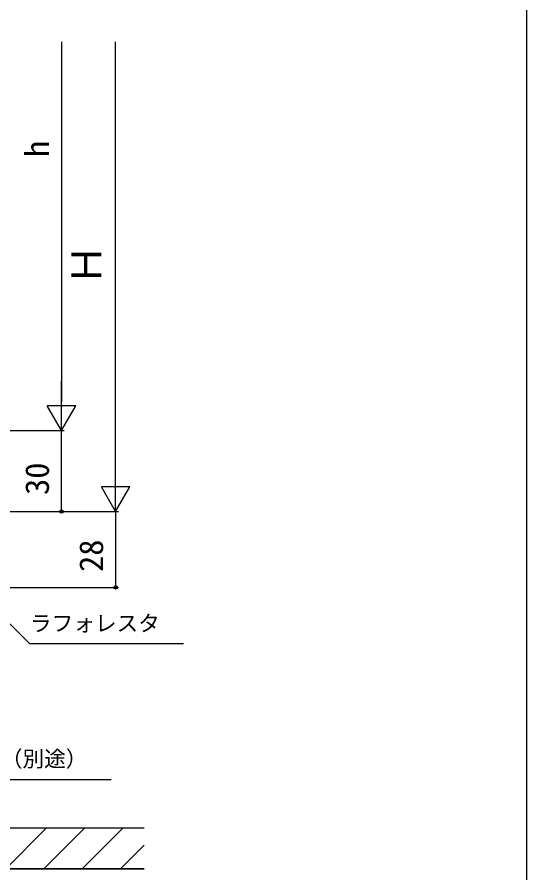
# Model space of a CAD drawing. Units: millimetres, scale not verified. Extents: x -525 to 525, y -783 to 778.
# Drawn here: x 336.6 to 525, y 81.8 to 398 of the extents above; entities that cross this region are included whole.
import ezdxf
from ezdxf.enums import TextEntityAlignment as Align

# ---------------------------------------------------------------- set-up
doc = ezdxf.new("R2010")
doc.units = ezdxf.units.MM
doc.header["$LTSCALE"] = 4
for name, color, linetype in [('0-6_YKK_D', 6, 'Continuous'), ('0-7_YKK_ZWAK', 7, 'Continuous'), ('0-8_YSS_K', 3, 'Continuous'), ('0-9_YSS_KE', 3, 'Continuous')]:
    doc.layers.add(name, color=color, linetype=linetype)
doc.styles.add('ＭＳ ゴシック', font='')
doc.styles.get('ＭＳ ゴシック').set_extended_font_data('MS Gothic')

msp = doc.modelspace()

# ---------------------------------------------------------------- linework, layer by layer
at = {"layer": '0-6_YKK_D'}
for p, q in [((353, 388.8), (353, 255.8)), ((373, 225.8), (373, 388.8)), ((353, 245.3), (353, 263.487)), ((353, 245.3), (347.75, 254.393)), ((358.25, 254.393), (347.75, 254.393)), ((353, 245.3), (358.25, 254.393)), ((235.361, 245.3), (354, 245.3)), ((235.361, 245.3), (354, 245.3)), ((353, 215.3), (353, 245.3)), ((373, 215.3), (373, 233.487)), ((373, 215.3), (367.75, 224.393)), ((378.25, 224.393), (367.75, 224.393)), ((373, 215.3), (378.25, 224.393)), ((210.5, 215.3), (354, 215.3)), ((224.75, 215.3), (374, 215.3)), ((224.75, 215.3), (374, 215.3)), ((373, 215.3), (373, 187.3)), ((159.3, 187.3), (374, 187.3))]:
    msp.add_line(p, q, dxfattribs=at)
for points in [[(279.011, 228.618), (280.814, 226.815), (341.11, 166.52), (398.043, 166.52)], [(298.5, 132.18), (300.303, 130.377), (314.367, 116.313), (371.393, 116.313)]]:
    msp.add_lwpolyline(points, dxfattribs=at)
for centre in [(353, 215.3), (373, 187.3)]:
    msp.add_circle(centre, 0.637, dxfattribs=at)
at = {"layer": '0-7_YKK_ZWAK'}
msp.add_lwpolyline([(-525, -782.7), (525, -782.7), (525, 747.3)], dxfattribs=at)
at = {"layer": '0-8_YSS_K'}
for p, q in [((332.369, 83.3), (347.369, 98.3)), ((346.511, 83.3), (361.511, 98.3)), ((360.654, 83.3), (375.654, 98.3)), ((374.796, 83.3), (383.5, 92.004))]:
    msp.add_line(p, q, dxfattribs=at)
at = {"layer": '0-9_YSS_KE'}
msp.add_line((383.5, 83.3), (232, 83.3), dxfattribs=at)
msp.add_lwpolyline([(383.5, 98.3), (277, 98.3), (277, 83.3), (383.5, 83.3)], dxfattribs=at)

# ---------------------------------------------------------------- texts
at = {"layer": '0-6_YKK_D', "style": 'ＭＳ ゴシック'}
for s, height, p in [('h', 8.798, (351, 346.295)), ('Ｈ', 11, (371, 298.948)), ('30', 8.798, (351, 221.436)), ('28', 8.798, (371, 193.002))]:
    msp.add_text(s, height=height, rotation=90, dxfattribs=at).set_placement(p, align=Align.BOTTOM_LEFT)
for s, p in [('ラフォレスタ', (341.34, 169.322)), ('幅木（別途）', (314.58, 119.253))]:
    msp.add_text(s, height=5.865, dxfattribs=at).set_placement(p, align=Align.BOTTOM_LEFT)

doc.saveas('drawing.dxf')
